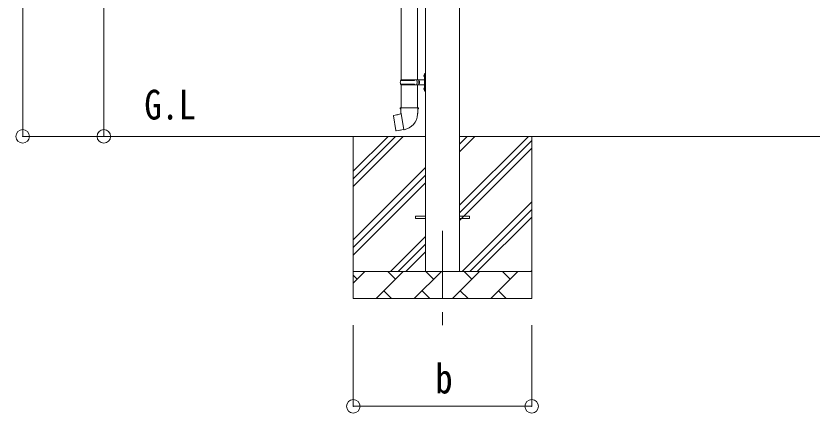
# Model space of a CAD drawing. Units: millimetres, scale not verified. Extents: x -13976 to 14131, y -9754 to 9646.
# Drawn here: x 210 to 3154, y -704 to 766 of the extents above; entities that cross this region are included whole.
import ezdxf
from ezdxf.enums import TextEntityAlignment as Align

# ---------------------------------------------------------------- set-up
doc = ezdxf.new("R2010")
doc.units = ezdxf.units.MM
doc.header["$LTSCALE"] = 50
doc.header["$PDMODE"] = 32
doc.header["$PDSIZE"] = 50
doc.linetypes.add('CHAIN1', pattern=[8, 5, -1, 1, -1])
for name, color, linetype, lineweight in [('0-2_建具', 4, 'Continuous', 9), ('0-4_設備', 7, 'Continuous', 9), ('0-6_手摺', 5, 'Continuous', 5), ('0-9_敷地', 7, 'Continuous', 9)]:
    doc.layers.add(name, color=color, linetype=linetype, lineweight=lineweight)
doc.styles.add('ＭＳ ゴシック', font='')
doc.styles.get('ＭＳ ゴシック').set_extended_font_data('MS Gothic')

msp = doc.modelspace()

# ---------------------------------------------------------------- linework, layer by layer
at = {"layer": '0-2_建具'}
for p, q in [((1724.65, 2672.28), (1724.65, -180.22)), ((1849.65, -180.22), (1849.65, 2672.28)), ((1687.15, 15.28), (1687.15, 24.28)), ((1687.15, 24.28), (1724.65, 24.28)), ((1687.15, 15.28), (1724.65, 15.28)), ((1849.65, 24.28), (1887.15, 24.28)), ((1849.65, 15.28), (1887.15, 15.28)), ((1887.15, 15.28), (1887.15, 24.28))]:
    msp.add_line(p, q, dxfattribs=at)
at = {"layer": '0-2_建具', "color": 7, "linetype": 'CHAIN1'}
msp.add_line((1787.15, -30.22), (1787.15, -379.22), dxfattribs=at)
at = {"layer": '0-4_設備'}
for p, q in [((1724.65, 319.78), (834.69, 319.78)), ((1457.15, 191.3), (1585.64, 319.78)), ((1457.15, 163.01), (1613.92, 319.78)), ((1457.15, 134.73), (1642.2, 319.78)), ((1457.15, 319.78), (1457.15, -280.22)), ((1849.65, 290.95), (1878.48, 319.78)), ((1849.65, 262.67), (1906.76, 319.78)), ((1849.65, 64.68), (2104.75, 319.78)), ((3524.65, 319.78), (1849.65, 319.78)), ((1849.65, 36.39), (2117.15, 303.89)), ((2117.15, 319.78), (2117.15, -280.22)), ((1849.65, 8.11), (2117.15, 275.61)), ((1457.15, -63.26), (1724.65, 204.24)), ((1457.15, -91.55), (1724.65, 175.95)), ((1457.15, -119.83), (1724.65, 147.67)), ((1859.31, -180.22), (2117.15, 77.62)), ((1887.59, -180.22), (2117.15, 49.34)), ((1915.88, -180.22), (2117.15, 21.05)), ((1594.75, -180.22), (1724.65, -50.32)), ((1623.04, -180.22), (1724.65, -78.61)), ((1651.32, -180.22), (1724.65, -106.89)), ((1457.15, -223.12), (1500.05, -180.22)), ((1457.15, -180.22), (2117.15, -180.22)), ((1471.49, -208.78), (1457.15, -194.44)), ((1541.47, -280.22), (1641.47, -180.22)), ((1612.91, -208.78), (1584.36, -180.22)), ((1682.89, -280.22), (1782.89, -180.22)), ((1754.34, -208.78), (1725.78, -180.22)), ((1824.31, -280.22), (1924.31, -180.22)), ((1895.76, -208.78), (1867.2, -180.22)), ((1965.73, -280.22), (2065.73, -180.22)), ((2037.18, -208.78), (2008.62, -180.22)), ((2113.87, -180.22), (2117.15, -176.94)), ((1570.02, -251.67), (1598.57, -280.22)), ((1711.44, -251.67), (1740, -280.22)), ((1852.86, -251.67), (1881.42, -280.22)), ((1994.29, -251.67), (2022.84, -280.22)), ((2117.15, -280.22), (1457.15, -280.22))]:
    msp.add_line(p, q, dxfattribs=at)
at = {"layer": '0-6_手摺', "color": 6, "lineweight": 9}
for p, q in [((234.69, 2911.85), (234.69, 319.78)), ((534.69, 2674.78), (534.69, 319.78)), ((234.69, 319.78), (834.69, 319.78)), ((534.69, 319.78), (834.69, 319.78)), ((1457.15, -679.22), (1457.15, -379.22))]:
    msp.add_line(p, q, dxfattribs=at)
msp.add_lwpolyline([(1457.15, -679.22), (2117.15, -679.22), (2117.15, -379.22)], dxfattribs=at)
at = {"layer": '0-6_手摺', "color": 6}
for p in [(234.69, 319.78), (534.69, 319.78), (1457.15, -679.22), (2117.15, -679.22)]:
    msp.add_point(p, dxfattribs=at)
at = {"layer": '0-9_敷地'}
for p, q in [((1634.65, 1460.79), (1634.65, 528.78)), ((1694.65, 1460.79), (1694.65, 528.78)), ((1718.35, 545.93), (1720.4, 544.93)), ((1718.35, 541.63), (1720.4, 542.63)), ((1719.62, 547.93), (1719.62, 539.63)), ((1719.62, 547.93), (1720.25, 547.93)), ((1719.62, 539.63), (1720.25, 539.63)), ((1720.25, 547.93), (1720.65, 547.53)), ((1720.25, 547.93), (1720.25, 539.63)), ((1720.25, 539.63), (1720.65, 540.03)), ((1720.4, 544.93), (1721.01, 543.78)), ((1720.4, 542.63), (1721.01, 543.78)), ((1720.65, 551.78), (1723.65, 553.28)), ((1720.65, 551.78), (1720.65, 519.78)), ((1720.65, 547.53), (1720.65, 540.03)), ((1723.65, 553.28), (1724.65, 553.28)), ((1723.65, 553.28), (1723.65, 519.78)), ((1724.65, 553.28), (1724.65, 519.78)), ((1631.65, 526.78), (1681.99, 526.78)), ((1631.65, 512.78), (1681.99, 512.78)), ((1632.65, 528.78), (1632.65, 526.78)), ((1632.65, 528.78), (1718.65, 528.78)), ((1632.65, 510.78), (1632.65, 512.78)), ((1632.65, 510.78), (1718.65, 510.78)), ((1634.65, 510.78), (1634.65, 425.85)), ((1691.65, 528.78), (1691.65, 524.28)), ((1691.65, 510.78), (1691.65, 515.28)), ((1694.65, 510.78), (1694.65, 425.85)), ((1699.65, 528.78), (1699.65, 519.78)), ((1699.65, 510.78), (1699.65, 519.78)), ((1720.65, 487.78), (1720.65, 519.78)), ((1723.65, 486.28), (1723.65, 519.78)), ((1724.65, 486.28), (1724.65, 519.78)), ((1718.35, 497.93), (1720.4, 496.93)), ((1718.35, 493.63), (1720.4, 494.63)), ((1719.62, 499.93), (1719.62, 491.63)), ((1719.62, 499.93), (1720.25, 499.93)), ((1719.62, 491.63), (1720.25, 491.63)), ((1720.25, 499.93), (1720.65, 499.53)), ((1720.25, 499.93), (1720.25, 491.63)), ((1720.25, 491.63), (1720.65, 492.03)), ((1720.4, 496.93), (1721.01, 495.78)), ((1720.4, 494.63), (1721.01, 495.78)), ((1720.65, 499.53), (1720.65, 492.03)), ((1720.65, 487.78), (1723.65, 486.28)), ((1723.65, 486.28), (1724.65, 486.28)), ((1632.8, 425.85), (1630.65, 425.07)), ((1630.65, 425.07), (1630.65, 421.45)), ((1630.65, 421.45), (1632.89, 420.64)), ((1632.8, 425.85), (1632.89, 420.64)), ((1632.8, 425.85), (1664.65, 425.85)), ((1632.89, 420.64), (1633.15, 405.85)), ((1696.5, 425.85), (1664.65, 425.85)), ((1696.41, 420.64), (1696.15, 405.85)), ((1696.5, 425.85), (1696.41, 420.64)), ((1698.65, 421.45), (1696.41, 420.64)), ((1696.5, 425.85), (1698.65, 425.07)), ((1698.65, 425.07), (1698.65, 421.45)), ((1605.38, 396.23), (1615, 341.67)), ((1618.93, 400), (1618.72, 399.76)), ((1620.9, 400.37), (1618.93, 400)), ((1621.18, 400.22), (1620.9, 400.37)), ((1633.15, 405.85), (1634.5, 403.85)), ((1644.42, 345.35), (1634.28, 402.83)), ((1634.31, 403.65), (1634.31, 402.94)), ((1634.5, 403.85), (1634.47, 403.85)), ((1694.84, 403.91), (1694.77, 401.75)), ((1696.15, 405.85), (1694.84, 403.91)), ((1616.16, 340.85), (1615, 341.67)), ((1644.15, 345.45), (1616.16, 340.85)), ((1629.03, 342.76), (1628.75, 342.92)), ((1631, 343.08), (1629.03, 342.76)), ((1631.21, 343.32), (1631, 343.08)), ((1644.72, 344.59), (1644.48, 345.25))]:
    msp.add_line(p, q, dxfattribs=at)
for points in [[(1691.65, 524.28), (1693.65, 524.28), (1693.65, 519.78)], [(1691.65, 515.28), (1693.65, 515.28), (1693.65, 519.78)], [(1699.65, 524.28), (1702.65, 524.28), (1702.65, 519.78)], [(1699.65, 515.28), (1702.65, 515.28), (1702.65, 519.78)], [(1634.06, 402.65), (1606.19, 397.4), (1605.38, 396.23)]]:
    msp.add_lwpolyline(points, dxfattribs=at)
for centre, radius, start, end in [((1723.95, 543.78), 6, 136.21765, 223.78235), ((1718.65, 530.78), 2, 270, 359.99998), ((1680.4, 519.78), 49.25, 171.82876, 180.00002), ((1680.4, 519.78), 49.25, 180.00002, 188.17127), ((1681.99, 528.78), 2, 270, 359.99998), ((1681.99, 510.78), 2, 0.00005, 90.00004), ((1718.65, 508.78), 2, 0.00005, 90.00004), ((1723.95, 495.78), 6, 136.21765, 223.78235), ((1634.01, 402.94), 0.3, 280.66842, 0), ((1634.51, 403.65), 0.2, 100, 180), ((1634.5, 403.85), 60.3, 279.96938, 358), ((1644.2, 345.15), 0.3, 20, 99.33158), ((1644.91, 344.66), 0.2, 200, 279.96938)]:
    msp.add_arc(centre, radius, start, end, dxfattribs=at)

# ---------------------------------------------------------------- texts
at = {"layer": '0-4_設備', "style": 'ＭＳ ゴシック', "width": 0.85}
msp.add_text('G.L', height=110, dxfattribs=at).set_placement((684.5, 349.23), align=Align.BOTTOM_LEFT)
at = {"layer": '0-6_手摺', "color": 7, "style": 'ＭＳ ゴシック', "width": 0.85}
msp.add_text('b', height=110, dxfattribs=at).set_placement((1760.9, -664.22), align=Align.BOTTOM_LEFT)

doc.saveas('drawing.dxf')
